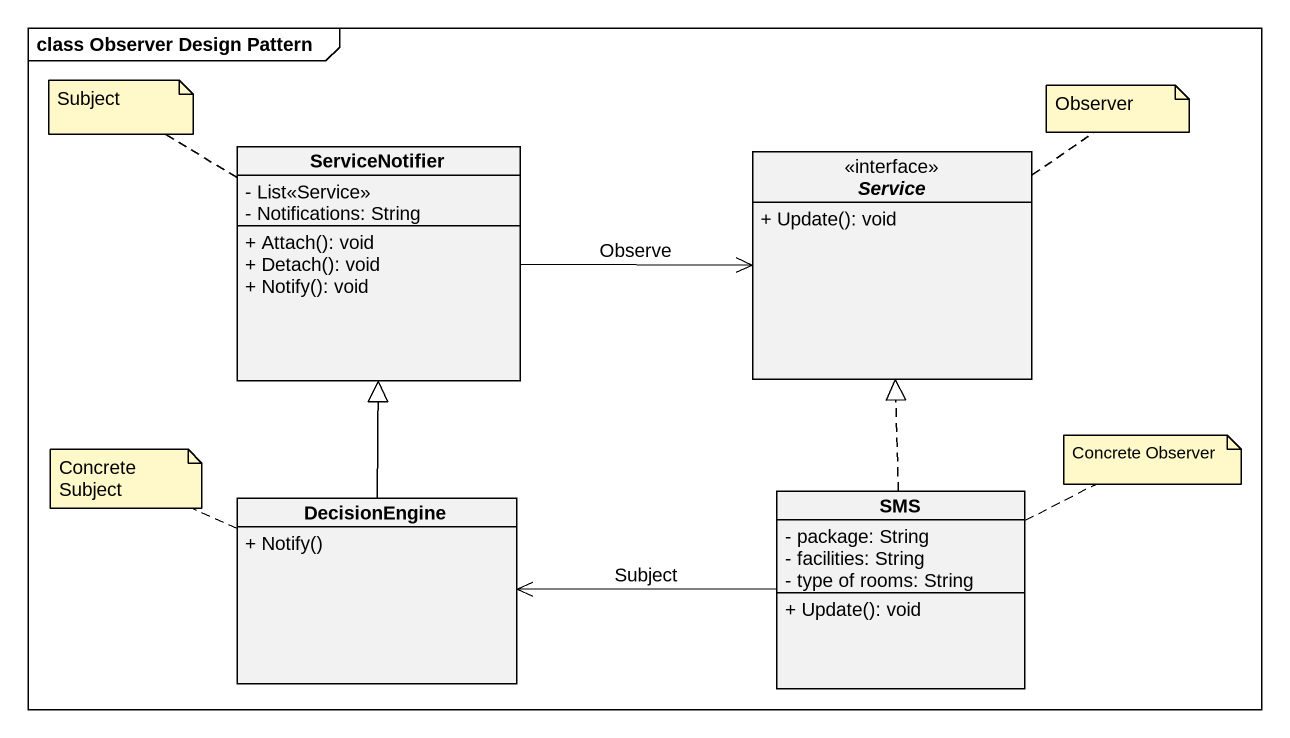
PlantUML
@startuml
mainframe class Observer Design Pattern
hide circle
hide empty members
skinparam classAttributeIconSize 0
class ServiceNotifier {
  - List<<Service>>
  - Notifications: String
  + Attach(): void
  + Detach(): void
  + Notify(): void
}
interface Service {
  + Update(): void
}
class DecisionEngine {
  + Notify()
}
class SMS {
  - package: String
  - facilities: String
  - type of rooms: String
  + Update(): void
}
ServiceNotifier -right-> Service : Observe
DecisionEngine -up-|> ServiceNotifier
SMS .up.|> Service
SMS -left-> DecisionEngine : Subject
note top of ServiceNotifier : Subject
note top of Service : Observer
note left of DecisionEngine : Concrete Subject
note right of SMS : Concrete Observer
@enduml
